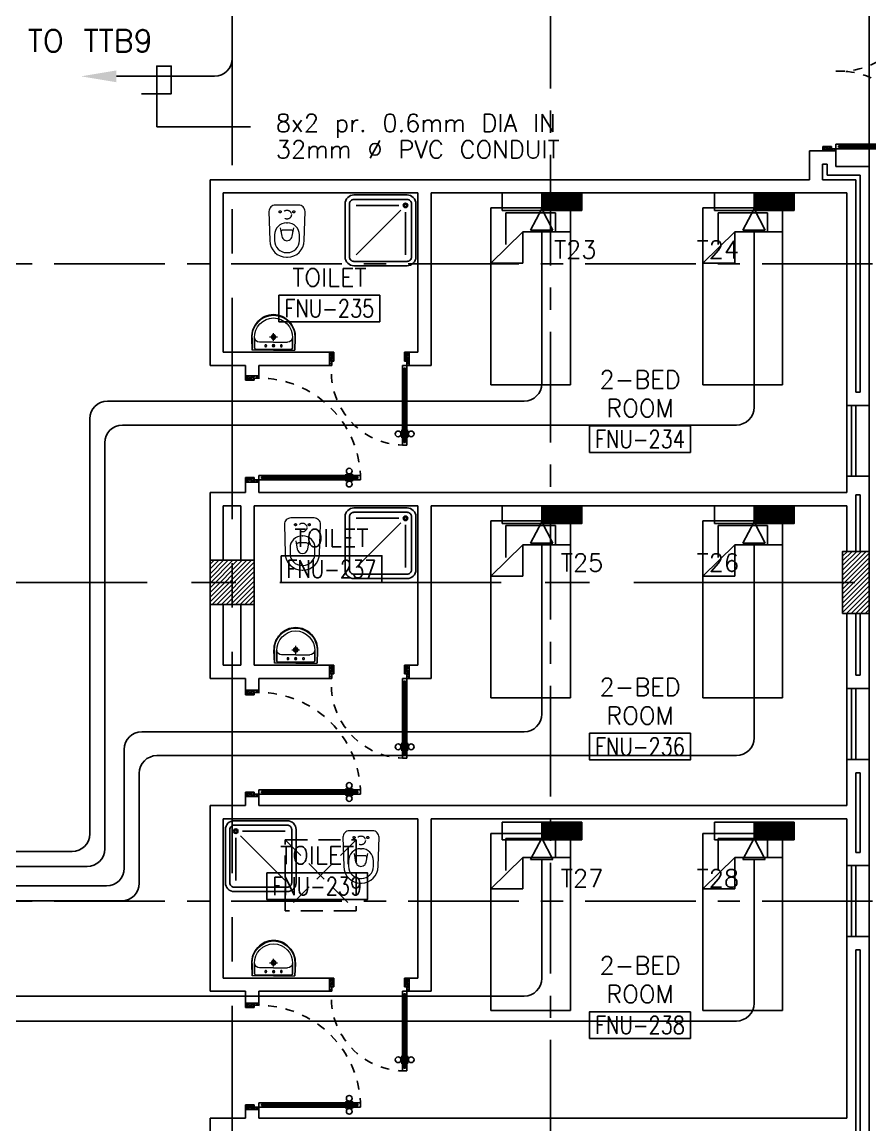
# Model space of a CAD drawing. Extents: x -0.3 to 92.6, y -1.1 to 78.4.
# Drawn here: x 30.51 to 40.09, y 44.04 to 56.5 of the extents above; entities that cross this region are included whole.
import ezdxf
from ezdxf.enums import TextEntityAlignment as Align

# ---------------------------------------------------------------- set-up
doc = ezdxf.new("R2010")
doc.units = 0
doc.header["$MEASUREMENT"] = 0
for name, pattern in [('CENTER', [2, 1.25, -0.25, 0.25, -0.25]), ('CENTERX2', [4, 2.5, -0.5, 0.5, -0.5]), ('DASHED', [0.75, 0.5, -0.25]), ('HIDDEN', [0.375, 0.25, -0.125]), ('HIDDEN2', [0.1875, 0.125, -0.0625])]:
    doc.linetypes.add(name, pattern=pattern)
doc.layers.get('0').update_dxf_attribs({"color": 11, "linetype": 'CONTINUOUS'})
for name, color, linetype in [('AXES', 11, 'CENTERX2'), ('AXES1', 11, 'CENTER'), ('COL', 11, 'CONTINUOUS'), ('DOOR', 11, 'CONTINUOUS'), ('E-TEL', 4, 'CONTINUOUS'), ('E-TEXT', 2, 'CONTINUOUS'), ('E-WIRE', 4, 'CONTINUOUS'), ('EJ', 11, 'CONTINUOUS'), ('FIX', 11, 'CONTINUOUS'), ('FUR', 11, 'CONTINUOUS'), ('HAT', 11, 'CONTINUOUS'), ('INSUL', 11, 'CONTINUOUS'), ('RM-BOX', 11, 'CONTINUOUS'), ('RM-NAME', 11, 'CONTINUOUS'), ('RM-NO', 11, 'CONTINUOUS'), ('SHAFT', 11, 'CONTINUOUS'), ('WALL', 11, 'CONTINUOUS'), ('WIN', 11, 'CONTINUOUS')]:
    doc.layers.add(name, color=color, linetype=linetype)
doc.styles.add('ROMANS', font='ROMANS.shx', dxfattribs={"width": 0.6})
doc.styles.get("Standard").update_dxf_attribs({"font": 'TXT.shx'})

# ---------------------------------------------------------------- blocks, each defined once
blk = doc.blocks.new('A$C272A55A0')
at = {"layer": 'DOOR', "color": 0, "linetype": 'ByBlock'}
for p, q in [((0, 900), (0, 1050)), ((50, 1050), (0, 1050)), ((50, 950), (50, 1050)), ((1750, 950), (1750, 1050)), ((1750, 1050), (1800, 1050)), ((1800, 1050), (1800, 900)), ((0, 900), (25, 900)), ((25, 950), (50, 950)), ((25, 900), (25, 950)), ((75, 900), (25, 900)), ((25, 850), (25, 900)), ((75, 900), (75, 850)), ((1725, 900), (1775, 900)), ((1725, 900), (1725, 850)), ((1775, 950), (1750, 950)), ((1775, 900), (1775, 950)), ((1800, 900), (1775, 900)), ((1775, 850), (1775, 900)), ((42, 850), (25, 850)), ((58, 870), (42, 870)), ((42, 870), (42, 850)), ((58, 850), (58, 870)), ((75, 850), (58, 850)), ((1725, 850), (1742, 850)), ((1742, 870), (1758, 870)), ((1742, 850), (1742, 870)), ((1758, 870), (1758, 850)), ((1758, 850), (1775, 850)), ((1718, 160), (1709, 160)), ((1709, 95), (1709, 160)), ((1725, 173), (1718, 173)), ((1718, 173), (1718, 83)), ((1718, 95), (1718, 160)), ((1775, 173), (1782, 173)), ((1782, 173), (1782, 83)), ((1782, 160), (1791, 160)), ((1782, 95), (1782, 160)), ((1791, 95), (1791, 160)), ((25, 50), (42, 50)), ((25, 50), (25, 0)), ((25, 0), (75, 0)), ((75, 0), (25, 0)), ((42, 50), (42, 30)), ((42, 30), (58, 30)), ((58, 50), (75, 50)), ((58, 50), (58, 30)), ((75, 50), (75, 0)), ((1718, 95), (1709, 95)), ((1725, 83), (1718, 83)), ((1742, 50), (1725, 50)), ((1725, 50), (1725, 0)), ((1775, 0), (1725, 0)), ((1725, 0), (1775, 0)), ((1742, 50), (1742, 30)), ((1758, 30), (1742, 30)), ((1775, 50), (1758, 50)), ((1758, 50), (1758, 30)), ((1775, 83), (1782, 83)), ((1775, 50), (1775, 0)), ((1782, 95), (1791, 95))]:
    blk.add_line(p, q, dxfattribs=at)
at = {"layer": 'DOOR', "color": 9, "linetype": 'ByBlock'}
for p, q in [((50, 1050), (0, 1010)), ((50, 1050), (0, 937)), ((50, 1050), (37, 950)), ((1750, 1050), (1800, 1010)), ((1750, 1050), (1800, 937)), ((1750, 1050), (1763, 950))]:
    blk.add_line(p, q, dxfattribs=at)
at = {"layer": 'DOOR', "linetype": 'ByBlock'}
for p, q in [((25, 850), (25, 50)), ((42, 850), (42, 50)), ((58, 850), (58, 50)), ((75, 50), (75, 850)), ((1725, 50), (1725, 850)), ((1742, 850), (1742, 50)), ((1758, 850), (1758, 50)), ((1775, 850), (1775, 50))]:
    blk.add_line(p, q, dxfattribs=at)
at = {"layer": 'DOOR', "color": 0, "linetype": 'ByBlock'}
for centre in [(1676, 128), (1824, 128)]:
    blk.add_circle(centre, 32.4, dxfattribs=at)
at = {"layer": 'DOOR', "color": 9, "linetype": 'ByBlock'}
for centre, radius, start, end in [((50, 1050), 54.4, 203.2074, 270), ((50, 1050), 34.4, 180, 270), ((50, 1050), 14.4, 180, 270), ((1750, 1050), 14.4, 270, 0), ((1750, 1050), 34.4, 270, 0), ((1750, 1050), 54.4, 270, 336.7926), ((50, 1050), 74.4, 227.7764, 270), ((50, 1050), 94.4, 238.0182, 270), ((50, 1050), 114, 244.0838, 257.3774), ((50, 1050), 134, 248.1598, 259.28), ((50, 1050), 154, 251.1053, 256.2858), ((1750, 1050), 74.4, 270, 312.2236), ((1750, 1050), 94.4, 270, 301.9818), ((1750, 1050), 114, 282.6226, 295.9162), ((1750, 1050), 134, 280.72, 291.8402), ((1750, 1050), 154, 283.7142, 288.8947)]:
    blk.add_arc(centre, radius, start, end, dxfattribs=at)
at = {"layer": 'DOOR', "linetype": 'HIDDEN', "ltscale": 0.5}
for centre, start, end in [((50, 851), 268.3174, 3.2965), ((1750, 851), 176.7035, 271.6826)]:
    blk.add_arc(centre, 851, start, end, dxfattribs=at)
at = {"layer": 'WALL', "linetype": 'ByBlock'}
blk.add_line((1800, 900), (1800, 1050), dxfattribs=at)
blk = doc.blocks.new('C11')
at = {"layer": 'HAT'}
h = blk.add_hatch(dxfattribs=at)
h.set_pattern_fill('ANSI31', color=256, scale=300, style=0)
h.set_pattern_definition([(45, (-248556.182, -75061.005), (-26.5165043, 26.5165043), [])])
h.paths.add_polyline_path([(300, 700), (0, 700), (0, 350), (300, 350)])
h.paths.add_polyline_path([(300, 350), (0, 350), (0, 0), (300, 0)])
at = {"layer": 'COL'}
blk.add_lwpolyline([(300, 700), (300, 0), (0, 0), (0, 700)], close=True, dxfattribs=at)
blk = doc.blocks.new('RM1')
at = {"layer": 'RM-BOX'}
blk.add_lwpolyline([(570, -200), (-570, -200), (-570, -500), (570, -500)], close=True, dxfattribs=at)
at = {"layer": 'RM-NAME', "style": 'ROMANS'}
for tag, p in [('ROOMNAME1', (0, 324)), ('ROOMNAME2', (0, 0))]:
    blk.add_attdef(tag, text='', height=200, dxfattribs=at).set_placement(p, align=Align.MIDDLE)
at = {"layer": 'RM-NO', "style": 'ROMANS', "width": 0.8}
blk.add_attdef('ROOMNO', text='', height=200, dxfattribs=at).set_placement((0, -350), align=Align.MIDDLE)
blk = doc.blocks.new('DOOR90')
at = {"layer": 'DOOR', "linetype": 'ByBlock'}
for p, q in [((0, 0), (-150, 0)), ((-200, -25), (-1000, -25)), ((-200, -42), (-1000, -42)), ((-200, -58), (-1000, -58)), ((-1000, -75), (-200, -75))]:
    blk.add_line(p, q, dxfattribs=at)
at = {"layer": 'DOOR', "color": 0, "linetype": 'ByBlock'}
for p, q in [((-150, 0), (-150, -25)), ((-150, 0), (0, 0)), ((0, -50), (0, 0)), ((-1050, -25), (-1050, -75)), ((-1050, -75), (-1050, -25)), ((-1000, -25), (-1050, -25)), ((-1000, -75), (-1050, -75)), ((-1020, -42), (-1020, -58)), ((-1000, -42), (-1020, -42)), ((-1000, -58), (-1020, -58)), ((-1000, -25), (-1000, -42)), ((-1000, -58), (-1000, -75)), ((-968, -25), (-968, -18)), ((-878, -18), (-968, -18)), ((-968, -75), (-968, -82)), ((-878, -82), (-968, -82)), ((-955, -18), (-955, -9)), ((-955, -9), (-890, -9)), ((-955, -18), (-890, -18)), ((-955, -82), (-955, -91)), ((-955, -82), (-890, -82)), ((-955, -91), (-890, -91)), ((-890, -18), (-890, -9)), ((-890, -82), (-890, -91)), ((-878, -25), (-878, -18)), ((-878, -75), (-878, -82)), ((-200, -42), (-200, -25)), ((-200, -25), (-150, -25)), ((-180, -42), (-200, -42)), ((-200, -75), (-200, -58)), ((-200, -58), (-180, -58)), ((-150, -75), (-200, -75)), ((-180, -58), (-180, -42)), ((-150, -75), (-150, -25)), ((-150, -25), (-100, -25)), ((-100, -25), (-100, -50)), ((-100, -50), (0, -50)), ((-100, -850), (0, -850)), ((-100, -875), (-100, -850)), ((0, -850), (0, -900)), ((-150, -900), (-150, -875)), ((-150, -875), (-100, -875)), ((0, -900), (-150, -900)), ((-150, -900), (0, -900))]:
    blk.add_line(p, q, dxfattribs=at)
at = {"layer": 'DOOR', "color": 9, "linetype": 'ByBlock'}
for p, q in [((0, -50), (-114, 0)), ((0, -50), (-40, 0)), ((0, -50), (-100, -37)), ((0, -850), (-114, -900)), ((0, -850), (-100, -863)), ((0, -850), (-40, -900))]:
    blk.add_line(p, q, dxfattribs=at)
at = {"layer": 'DOOR', "color": 0, "linetype": 'ByBlock'}
for centre in [(-923, 24), (-923, -124)]:
    blk.add_circle(centre, 32.4, dxfattribs=at)
at = {"layer": 'DOOR', "color": 9, "linetype": 'ByBlock'}
for centre, radius, start, end in [((0, -50), 74.4, 137.7764, 180), ((0, -50), 54.4, 113.2074, 180), ((0, -50), 154, 161.1053, 166.2858), ((0, -50), 134, 158.1598, 169.28), ((0, -50), 114, 154.0838, 167.3774), ((0, -50), 94.4, 148.0182, 180), ((0, -50), 34.4, 90, 180), ((0, -50), 14.4, 90, 180), ((0, -850), 94.4, 180, 211.9818), ((0, -850), 74.4, 180, 222.2236), ((0, -850), 54.4, 180, 246.7926), ((0, -850), 34.4, 180, 270), ((0, -850), 14.4, 180, 270), ((0, -850), 154, 193.7142, 198.8947), ((0, -850), 134, 190.72, 201.8402)]:
    blk.add_arc(centre, radius, start, end, dxfattribs=at)
at = {"layer": 'DOOR', "linetype": 'HIDDEN', "ltscale": 0.5}
blk.add_arc((-222, -50), 828, 178.2701, 275.003, dxfattribs=at)
blk = doc.blocks.new('LAV1')
at = {"layer": 'FIX', "linetype": 'ByBlock', "ltscale": 0.3}
for p, q in [((-280, 210), (-275, 50)), ((-245, 210), (-245, 85)), ((245, 210), (245, 85)), ((280, 210), (275, 50)), ((0, 60), (-220, 60)), ((0, 60), (220, 60))]:
    blk.add_line(p, q, dxfattribs=at)
at = {"layer": 'FIX', "linetype": 'Continuous', "lineweight": 20}
for p, q in [((-275, 210), (-275, 50)), ((0, 155), (-181, 155)), ((0, 155), (181, 155)), ((275, 210), (275, 50)), ((0, 50), (-275, 50)), ((0, 50), (-252, 50)), ((0, 50), (275, 50)), ((0, 50), (252, 50))]:
    blk.add_line(p, q, dxfattribs=at)
at = {"layer": 'FIX', "linetype": 'DASHED', "lineweight": 20, "ltscale": 0.05}
for p, q in [((50, 220), (-50, 220)), ((0, 170), (0, 270)), ((0, 170), (0, 270))]:
    blk.add_line(p, q, dxfattribs=at)
at = {"layer": 'FIX', "lineweight": 20}
for p, q in [((16, 107), (-15, 107)), ((0, 92), (0, 123))]:
    blk.add_line(p, q, dxfattribs=at)
for centre, radius in [((0, 220), 29.5), ((0, 220), 22.5), ((0, 107), 15.5)]:
    blk.add_circle(centre, radius, dxfattribs=at)
at = {"layer": 'FIX', "linetype": 'HIDDEN', "lineweight": 20, "ltscale": 0.05}
for centre in [(-100, 107), (100, 107)]:
    blk.add_circle(centre, 12.4, dxfattribs=at)
at = {"layer": 'FIX', "linetype": 'ByBlock', "ltscale": 0.3}
for centre, radius, start, end in [((7, 220), 287, 91.3776, 182.0064), ((-7, 220), 287, 357.9936, 88.6224), ((-220, 85), 24.9, 179.7021, 269.9486), ((220, 85), 24.9, 270.0514, 0.2979)]:
    blk.add_arc(centre, radius, start, end, dxfattribs=at)
at = {"layer": 'FIX', "linetype": 'Continuous', "lineweight": 20}
for centre, radius, start, end in [((8, 217), 283, 91.6988, 181.351), ((8, 212), 253, 91.7328, 180.4884), ((-8, 217), 283, 358.649, 88.3012), ((-8, 212), 253, 359.5116, 88.2672), ((-179, 222), 66.9, 190.2006, 268.0786), ((179, 222), 66.9, 271.9214, 349.7994)]:
    blk.add_arc(centre, radius, start, end, dxfattribs=at)
blk = doc.blocks.new('SHR1')
at = {"layer": 'FIX'}
for p, q in [((-196, 196), (-700, 700)), ((-143, 218), (-143, 700)), ((-218, 143), (-700, 143))]:
    blk.add_line(p, q, dxfattribs=at)
for points in [[(-825, 125), (-825, 725, -0.414214), (-725, 825), (-125, 825, -0.414214), (-25, 725), (-25, 125, -0.414214), (-125, 25), (-725, 25, -0.414214)], [(-775, 125), (-775, 725, -0.414214), (-725, 775), (-125, 775, -0.414214), (-75, 725), (-75, 125, -0.414214), (-125, 75), (-725, 75, -0.414214)]]:
    blk.add_lwpolyline(points, format="xyb", close=True, dxfattribs=at)
for radius in [25, 15]:
    blk.add_circle((-143, 143), radius, dxfattribs=at)
blk = doc.blocks.new('WC1')
at = {"layer": 'FIX', "lineweight": 20}
for p, q in [((-210, 204), (-538, 194)), ((-475, 141), (-538, 141)), ((-137, 0), (-137, 131)), ((-727, 5), (-727, -5)), ((-674, 5), (-674, -5)), ((-534, 24), (-540, 0)), ((-540, 0), (-534, -24)), ((-395, 76), (-490, 60)), ((-339, 5), (-339, -5)), ((-137, -131), (-137, 0)), ((-490, -60), (-395, -76)), ((-538, -141), (-475, -141)), ((-538, -194), (-210, -204)), ((-213, -204), (-210, -204))]:
    blk.add_line(p, q, dxfattribs=at)
at = {"layer": 'FIX', "linetype": 'Continuous', "lineweight": 20}
blk.add_line((-420, -47), (-420, 45), dxfattribs=at)
at = {"layer": 'FIX', "linetype": 'HIDDEN2', "lineweight": 20, "ltscale": 0.3}
blk.add_circle((-245, 0), 49.8, dxfattribs=at)
at = {"layer": 'FIX', "linetype": 'HIDDEN', "lineweight": 20, "ltscale": 0.05}
for centre in [(-213, 78), (-213, -77)]:
    blk.add_circle(centre, 11.6, dxfattribs=at)
at = {"layer": 'FIX', "lineweight": 20}
for centre, radius, start, end in [((-538, 5), 189, 90, 180), ((-538, 5), 136, 90, 180), ((-475, 5), 136, 360, 90), ((-210, 131), 73, 360, 90), ((-473, -7), 68.2, 128.9242, 152.8468), ((-464, -18), 82, 108.496, 128.9242), ((-538, -5), 189, 180, 270), ((-538, -5), 136, 180, 270), ((-473, 7), 68.2, 207.1532, 231.0758), ((-464, 18), 82, 231.0758, 251.504), ((-475, -5), 136, 270, 0), ((-210, -131), 73, 270, 0)]:
    blk.add_arc(centre, radius, start, end, dxfattribs=at)
at = {"layer": 'FIX', "linetype": 'Continuous', "lineweight": 20}
for centre, start, end in [((-443, 46), 357.6662, 91.6121), ((-442, -46), 268.3879, 2.3338)]:
    blk.add_arc(centre, 22.3, start, end, dxfattribs=at)
blk = doc.blocks.new('AH20A')
at = {"layer": 'FUR'}
for p, q in [((0, 0.5), (0, -0.5)), ((1, 0.5), (0, 0.5)), ((0.1358, 0.5), (0.1358, -0.0987)), ((1, -0.5), (1, 0.5)), ((0.1358, 0.3112), (0.0277, 0.3112)), ((0.0277, 0.3112), (0.0277, -0.3087)), ((0.1358, -0.0987), (0.3125, -0.5)), ((0.1358, -0.0987), (0.3125, -0.0987)), ((0.3125, -0.5), (0.3125, -0.0987)), ((0.0277, -0.3087), (0.2076, -0.3087)), ((0, -0.5), (1, -0.5))]:
    blk.add_line(p, q, dxfattribs=at)
blk = doc.blocks.new('DOOR100')
at = {"layer": 'DOOR', "color": 0, "linetype": 'ByBlock'}
for p, q in [((-76, 1251), (-76, 1301)), ((-76, 1301), (-26, 1301)), ((-26, 1301), (-76, 1301)), ((-59, 1251), (-76, 1251)), ((-59, 1251), (-59, 1271)), ((-43, 1271), (-59, 1271)), ((-43, 1251), (-43, 1271)), ((-26, 1251), (-43, 1251)), ((-26, 1251), (-26, 1301)), ((-92, 1206), (-92, 1141)), ((-83, 1206), (-92, 1206)), ((-83, 1141), (-92, 1141)), ((-83, 1129), (-83, 1219)), ((-76, 1219), (-83, 1219)), ((-83, 1206), (-83, 1141)), ((-76, 1129), (-83, 1129)), ((-26, 1219), (-19, 1219)), ((-26, 1129), (-19, 1129)), ((-19, 1129), (-19, 1219)), ((-19, 1206), (-19, 1141)), ((-19, 1206), (-10, 1206)), ((-19, 1141), (-10, 1141)), ((-10, 1206), (-10, 1141)), ((-1201, 0), (-1201, 150)), ((-1201, 150), (-1176, 150)), ((-1201, 150), (-1201, 0)), ((-1176, 150), (-1176, 100)), ((-76, 200), (-59, 200)), ((-76, 150), (-76, 200)), ((-76, 150), (-26, 150)), ((-59, 200), (-59, 180)), ((-59, 180), (-43, 180)), ((-43, 200), (-26, 200)), ((-43, 180), (-43, 200)), ((-26, 200), (-26, 150)), ((-1, 150), (-26, 150)), ((-26, 150), (-26, 100)), ((-1, 150), (-1, 0)), ((-1151, 0), (-1201, 0)), ((-1176, 100), (-1151, 100)), ((-1151, 100), (-1151, 0)), ((-51, 100), (-51, 0)), ((-26, 100), (-51, 100)), ((-51, 0), (-1, 0))]:
    blk.add_line(p, q, dxfattribs=at)
at = {"layer": 'DOOR', "linetype": 'ByBlock'}
for p, q in [((-76, 1251), (-76, 200)), ((-59, 200), (-59, 1251)), ((-43, 200), (-43, 1251)), ((-26, 200), (-26, 1251))]:
    blk.add_line(p, q, dxfattribs=at)
at = {"layer": 'DOOR', "color": 9, "linetype": 'ByBlock'}
for p, q in [((-1151, 0), (-1201, 114)), ((-1151, 0), (-1201, 40)), ((-1151, 0), (-1164, 100)), ((-51, 0), (-1, 114)), ((-51, 0), (-38, 100)), ((-51, 0), (-1, 40))]:
    blk.add_line(p, q, dxfattribs=at)
at = {"layer": 'DOOR', "color": 0, "linetype": 'ByBlock'}
for centre in [(-125, 1174), (22, 1174)]:
    blk.add_circle(centre, 32.4, dxfattribs=at)
at = {"layer": 'DOOR', "linetype": 'HIDDEN', "ltscale": 0.5}
blk.add_arc((-27, 152), 1149, 89.961, 180.0931, dxfattribs=at)
at = {"layer": 'DOOR', "color": 9, "linetype": 'ByBlock'}
for centre, radius, start, end in [((-1151, 0), 154, 103.7142, 108.8947), ((-1151, 0), 134, 100.72, 111.8402), ((-51, 0), 134, 68.1598, 79.28), ((-51, 0), 154, 71.1053, 76.2858), ((-1151, 0), 94.4, 90, 121.9818), ((-1151, 0), 74.4, 90, 132.2236), ((-1151, 0), 54.4, 90, 156.7926), ((-1151, 0), 34.4, 90, 180), ((-1151, 0), 14.4, 90, 180), ((-51, 0), 94.4, 58.0182, 90), ((-51, 0), 74.4, 47.7764, 90), ((-51, 0), 54.4, 23.2074, 90), ((-51, 0), 34.4, 0, 90), ((-51, 0), 14.4, 0, 90), ((-51, 0), 114, 64.0838, 77.3774)]:
    blk.add_arc(centre, radius, start, end, dxfattribs=at)
blk = doc.blocks.new('COL50')
at = {"layer": 'COL'}
blk.add_lwpolyline([(-250, 250), (-250, -250), (250, -250), (250, 250)], close=True, dxfattribs=at)
blk = doc.blocks.new('*X42')
at = {"color": 0}
for p, q in [((245929, 162720), (246399, 163190)), ((245929, 162773), (246345, 163190)), ((245929, 162826), (246292, 163190)), ((245929, 162879), (246239, 163190)), ((245929, 162932), (246186, 163190)), ((245929, 162985), (246133, 163190)), ((245929, 163038), (246080, 163190)), ((245929, 163091), (246027, 163190)), ((245929, 163144), (245974, 163190)), ((245952, 162690), (246429, 163167)), ((246005, 162690), (246429, 163114)), ((246058, 162690), (246429, 163061)), ((246111, 162690), (246429, 163008)), ((246164, 162690), (246429, 162955)), ((246217, 162690), (246429, 162902)), ((246270, 162690), (246429, 162849)), ((246323, 162690), (246429, 162796)), ((246376, 162690), (246429, 162742))]:
    blk.add_line(p, q, dxfattribs=at)

msp = doc.modelspace()

# ---------------------------------------------------------------- linework, layer by layer
at = {"layer": 'AXES'}
for p, q in [((32.8817, -1.1143), (32.8817, 77.6984)), ((40.0817, -1.1143), (40.0817, 77.3484)), ((91.9217, 50.17), (23.8817, 50.17))]:
    msp.add_line(p, q, dxfattribs=at)
at = {"layer": 'AXES1'}
for p, q in [((36.4817, 5.75), (36.4817, 64.57)), ((82.1217, 53.77), (23.8817, 53.77)), ((82.1217, 46.57), (23.8817, 46.57))]:
    msp.add_line(p, q, dxfattribs=at)
at = {"layer": 'E-TEL', "color": 4}
for p, q in [((36.833, 54.57), (35.933, 54.57)), ((35.933, 54.57), (35.933, 54.3706)), ((36.5162, 54.57), (36.3819, 54.5074)), ((36.5458, 54.57), (36.3819, 54.4936)), ((36.5753, 54.57), (36.3819, 54.4798)), ((36.6049, 54.57), (36.3819, 54.466)), ((36.6936, 54.57), (36.3819, 54.4246)), ((36.7232, 54.57), (36.3819, 54.4108)), ((36.7528, 54.57), (36.3819, 54.397)), ((36.7824, 54.57), (36.3819, 54.3832)), ((36.6641, 54.57), (36.3819, 54.4384)), ((36.6345, 54.57), (36.3819, 54.4522)), ((36.3819, 54.57), (36.3819, 54.3706)), ((36.3979, 54.57), (36.3819, 54.5625)), ((36.4274, 54.57), (36.3819, 54.5487)), ((36.457, 54.57), (36.3819, 54.5349)), ((36.4866, 54.57), (36.3819, 54.5212)), ((36.812, 54.57), (36.3844, 54.3706)), ((36.833, 54.566), (36.414, 54.3706)), ((36.833, 54.5522), (36.4436, 54.3706)), ((36.833, 54.5384), (36.4732, 54.3706)), ((36.833, 54.5246), (36.5027, 54.3706)), ((36.833, 54.5108), (36.5323, 54.3706)), ((36.833, 54.4971), (36.5619, 54.3706)), ((36.833, 54.4833), (36.5915, 54.3706)), ((36.833, 54.4695), (36.6211, 54.3706)), ((36.833, 54.4557), (36.6506, 54.3706)), ((36.833, 54.57), (36.833, 54.3706)), ((39.233, 54.57), (38.333, 54.57)), ((38.333, 54.57), (38.333, 54.3706)), ((39.0936, 54.57), (38.7819, 54.4246)), ((39.0641, 54.57), (38.7819, 54.4384)), ((39.0345, 54.57), (38.7819, 54.4522)), ((38.9162, 54.57), (38.7819, 54.5074)), ((38.9458, 54.57), (38.7819, 54.4936)), ((38.9753, 54.57), (38.7819, 54.4798)), ((39.0049, 54.57), (38.7819, 54.466)), ((39.1232, 54.57), (38.7819, 54.4108)), ((39.1528, 54.57), (38.7819, 54.397)), ((39.1824, 54.57), (38.7819, 54.3832)), ((38.7819, 54.57), (38.7819, 54.3706)), ((38.7979, 54.57), (38.7819, 54.5625)), ((38.8274, 54.57), (38.7819, 54.5487)), ((38.857, 54.57), (38.7819, 54.5349)), ((38.8866, 54.57), (38.7819, 54.5212)), ((39.212, 54.57), (38.7844, 54.3706)), ((39.233, 54.566), (38.814, 54.3706)), ((39.233, 54.5522), (38.8436, 54.3706)), ((39.233, 54.5384), (38.8732, 54.3706)), ((39.233, 54.5246), (38.9027, 54.3706)), ((39.233, 54.5108), (38.9323, 54.3706)), ((39.233, 54.4971), (38.9619, 54.3706)), ((39.233, 54.4833), (38.9915, 54.3706)), ((39.233, 54.4695), (39.0211, 54.3706)), ((39.233, 54.4557), (39.0506, 54.3706)), ((39.233, 54.57), (39.233, 54.3706)), ((35.933, 54.3706), (36.833, 54.3706)), ((36.2556, 54.1485), (36.3819, 54.3906)), ((36.3819, 54.3906), (36.5081, 54.1485)), ((36.833, 54.4419), (36.6802, 54.3706)), ((36.833, 54.4281), (36.7098, 54.3706)), ((36.833, 54.4143), (36.7394, 54.3706)), ((36.833, 54.4005), (36.7689, 54.3706)), ((36.833, 54.3867), (36.7985, 54.3706)), ((36.833, 54.3729), (36.8281, 54.3706)), ((38.333, 54.3706), (39.233, 54.3706)), ((38.6556, 54.1485), (38.7819, 54.3906)), ((38.7819, 54.3906), (38.9081, 54.1485)), ((39.233, 54.4419), (39.0802, 54.3706)), ((39.233, 54.4281), (39.1098, 54.3706)), ((39.233, 54.4143), (39.1394, 54.3706)), ((39.233, 54.4005), (39.1689, 54.3706)), ((39.233, 54.3867), (39.1985, 54.3706)), ((39.233, 54.3729), (39.2281, 54.3706)), ((36.5081, 54.1485), (36.2556, 54.1485)), ((38.9081, 54.1485), (38.6556, 54.1485)), ((36.833, 51.035), (35.933, 51.035)), ((35.933, 51.035), (35.933, 50.8356)), ((36.6345, 51.035), (36.3819, 50.9172)), ((36.6641, 51.035), (36.3819, 50.9034)), ((36.7824, 51.035), (36.3819, 50.8482)), ((36.7528, 51.035), (36.3819, 50.862)), ((36.7232, 51.035), (36.3819, 50.8758)), ((36.6936, 51.035), (36.3819, 50.8896)), ((36.6049, 51.035), (36.3819, 50.931)), ((36.5753, 51.035), (36.3819, 50.9448)), ((36.5458, 51.035), (36.3819, 50.9586)), ((36.5162, 51.035), (36.3819, 50.9724)), ((36.4866, 51.035), (36.3819, 50.9862)), ((36.457, 51.035), (36.3819, 50.9999)), ((36.4274, 51.035), (36.3819, 51.0137)), ((36.3979, 51.035), (36.3819, 51.0275)), ((36.3819, 51.035), (36.3819, 50.8356)), ((36.812, 51.035), (36.3844, 50.8356)), ((36.833, 51.031), (36.414, 50.8356)), ((36.833, 51.0172), (36.4436, 50.8356)), ((36.833, 51.0034), (36.4732, 50.8356)), ((36.833, 50.9896), (36.5027, 50.8356)), ((36.833, 50.9758), (36.5323, 50.8356)), ((36.833, 51.035), (36.833, 50.8356)), ((39.233, 51.035), (38.333, 51.035)), ((38.333, 51.035), (38.333, 50.8356)), ((39.0049, 51.035), (38.7819, 50.931)), ((38.9753, 51.035), (38.7819, 50.9448)), ((38.9458, 51.035), (38.7819, 50.9586)), ((38.9162, 51.035), (38.7819, 50.9724)), ((39.0345, 51.035), (38.7819, 50.9172)), ((39.0641, 51.035), (38.7819, 50.9034)), ((39.1824, 51.035), (38.7819, 50.8482)), ((39.1528, 51.035), (38.7819, 50.862)), ((39.1232, 51.035), (38.7819, 50.8758)), ((39.0936, 51.035), (38.7819, 50.8896)), ((38.8866, 51.035), (38.7819, 50.9862)), ((38.857, 51.035), (38.7819, 50.9999)), ((38.8274, 51.035), (38.7819, 51.0137)), ((38.7979, 51.035), (38.7819, 51.0275)), ((38.7819, 51.035), (38.7819, 50.8356)), ((39.212, 51.035), (38.7844, 50.8356)), ((39.233, 51.031), (38.814, 50.8356)), ((39.233, 51.0172), (38.8436, 50.8356)), ((39.233, 51.0034), (38.8732, 50.8356)), ((39.233, 50.9896), (38.9027, 50.8356)), ((39.233, 50.9758), (38.9323, 50.8356)), ((39.233, 51.035), (39.233, 50.8356)), ((36.2556, 50.6135), (36.3819, 50.8556)), ((36.3819, 50.8556), (36.5081, 50.6135)), ((36.833, 50.9621), (36.5619, 50.8356)), ((36.833, 50.9483), (36.5915, 50.8356)), ((36.833, 50.9345), (36.6211, 50.8356)), ((36.833, 50.9207), (36.6506, 50.8356)), ((36.833, 50.9069), (36.6802, 50.8356)), ((36.833, 50.8931), (36.7098, 50.8356)), ((36.833, 50.8793), (36.7394, 50.8356)), ((36.833, 50.8655), (36.7689, 50.8356)), ((36.833, 50.8517), (36.7985, 50.8356)), ((38.6556, 50.6135), (38.7819, 50.8556)), ((38.7819, 50.8556), (38.9081, 50.6135)), ((39.233, 50.9621), (38.9619, 50.8356)), ((39.233, 50.9483), (38.9915, 50.8356)), ((39.233, 50.9345), (39.0211, 50.8356)), ((39.233, 50.9207), (39.0506, 50.8356)), ((39.233, 50.9069), (39.0802, 50.8356)), ((39.233, 50.8931), (39.1098, 50.8356)), ((39.233, 50.8793), (39.1394, 50.8356)), ((39.233, 50.8655), (39.1689, 50.8356)), ((39.233, 50.8517), (39.1985, 50.8356)), ((35.933, 50.8356), (36.833, 50.8356)), ((36.833, 50.8379), (36.8281, 50.8356)), ((38.333, 50.8356), (39.233, 50.8356)), ((39.233, 50.8379), (39.2281, 50.8356)), ((36.5081, 50.6135), (36.2556, 50.6135)), ((38.9081, 50.6135), (38.6556, 50.6135)), ((36.833, 47.46), (35.933, 47.46)), ((35.933, 47.46), (35.933, 47.2606)), ((36.7824, 47.46), (36.3819, 47.2732)), ((36.7528, 47.46), (36.3819, 47.287)), ((36.7232, 47.46), (36.3819, 47.3008)), ((36.6345, 47.46), (36.3819, 47.3422)), ((36.6641, 47.46), (36.3819, 47.3284)), ((36.6936, 47.46), (36.3819, 47.3146)), ((36.6049, 47.46), (36.3819, 47.356)), ((36.5753, 47.46), (36.3819, 47.3698)), ((36.5458, 47.46), (36.3819, 47.3836)), ((36.5162, 47.46), (36.3819, 47.3974)), ((36.3819, 47.46), (36.3819, 47.2606)), ((36.4866, 47.46), (36.3819, 47.4112)), ((36.457, 47.46), (36.3819, 47.4249)), ((36.4274, 47.46), (36.3819, 47.4387)), ((36.3979, 47.46), (36.3819, 47.4525)), ((36.812, 47.46), (36.3844, 47.2606)), ((36.833, 47.456), (36.414, 47.2606)), ((36.833, 47.4422), (36.4436, 47.2606)), ((36.833, 47.4284), (36.4732, 47.2606)), ((36.833, 47.4146), (36.5027, 47.2606)), ((36.833, 47.4008), (36.5323, 47.2606)), ((36.833, 47.3871), (36.5619, 47.2606)), ((36.833, 47.3733), (36.5915, 47.2606)), ((36.833, 47.3595), (36.6211, 47.2606)), ((36.833, 47.46), (36.833, 47.2606)), ((39.233, 47.46), (38.333, 47.46)), ((38.333, 47.46), (38.333, 47.2606)), ((39.1824, 47.46), (38.7819, 47.2732)), ((39.1528, 47.46), (38.7819, 47.287)), ((39.1232, 47.46), (38.7819, 47.3008)), ((39.0049, 47.46), (38.7819, 47.356)), ((38.9753, 47.46), (38.7819, 47.3698)), ((38.9458, 47.46), (38.7819, 47.3836)), ((38.9162, 47.46), (38.7819, 47.3974)), ((39.0345, 47.46), (38.7819, 47.3422)), ((39.0641, 47.46), (38.7819, 47.3284)), ((39.0936, 47.46), (38.7819, 47.3146)), ((38.7819, 47.46), (38.7819, 47.2606)), ((38.8866, 47.46), (38.7819, 47.4112)), ((38.857, 47.46), (38.7819, 47.4249)), ((38.8274, 47.46), (38.7819, 47.4387)), ((38.7979, 47.46), (38.7819, 47.4525)), ((39.212, 47.46), (38.7844, 47.2606)), ((39.233, 47.456), (38.814, 47.2606)), ((39.233, 47.4422), (38.8436, 47.2606)), ((39.233, 47.4284), (38.8732, 47.2606)), ((39.233, 47.4146), (38.9027, 47.2606)), ((39.233, 47.4008), (38.9323, 47.2606)), ((39.233, 47.3871), (38.9619, 47.2606)), ((39.233, 47.3733), (38.9915, 47.2606)), ((39.233, 47.3595), (39.0211, 47.2606)), ((39.233, 47.46), (39.233, 47.2606)), ((35.933, 47.2606), (36.833, 47.2606)), ((36.2556, 47.0385), (36.3819, 47.2806)), ((36.3819, 47.2806), (36.5081, 47.0385)), ((36.833, 47.3457), (36.6506, 47.2606)), ((36.833, 47.3319), (36.6802, 47.2606)), ((36.833, 47.3181), (36.7098, 47.2606)), ((36.833, 47.3043), (36.7394, 47.2606)), ((36.833, 47.2905), (36.7689, 47.2606)), ((36.833, 47.2767), (36.7985, 47.2606)), ((36.833, 47.2629), (36.8281, 47.2606)), ((38.333, 47.2606), (39.233, 47.2606)), ((38.6556, 47.0385), (38.7819, 47.2806)), ((38.7819, 47.2806), (38.9081, 47.0385)), ((39.233, 47.3457), (39.0506, 47.2606)), ((39.233, 47.3319), (39.0802, 47.2606)), ((39.233, 47.3181), (39.1098, 47.2606)), ((39.233, 47.3043), (39.1394, 47.2606)), ((39.233, 47.2905), (39.1689, 47.2606)), ((39.233, 47.2767), (39.1985, 47.2606)), ((39.233, 47.2629), (39.2281, 47.2606)), ((36.5081, 47.0385), (36.2556, 47.0385)), ((38.9081, 47.0385), (38.6556, 47.0385))]:
    msp.add_line(p, q, dxfattribs=at)
at = {"layer": 'E-TEXT', "color": 11}
msp.add_line((32.0297, 55.3184), (33.0878, 55.3184), dxfattribs=at)
msp.add_lwpolyline([(32.0297, 55.3184), (32.0297, 56.0032), (32.1938, 56.0032), (32.1938, 55.6902), (31.8583, 55.6902)], dxfattribs=at)
at = {"layer": 'E-WIRE', "color": 4, "linetype": 'ByBlock'}
for p, q in [((32.8817, 56.6021), (32.8817, 56.0876)), ((36.3819, 54.1485), (36.3819, 52.4174)), ((38.7819, 54.1485), (38.7819, 52.1478)), ((31.4722, 52.2174), (36.1819, 52.2174)), ((31.2722, 52.0174), (31.2722, 47.3291)), ((31.6419, 51.9478), (38.5819, 51.9478)), ((31.4419, 47.1594), (31.4419, 51.7478)), ((36.3819, 50.6135), (36.3819, 48.6824)), ((38.7819, 50.6135), (38.7819, 48.4128)), ((31.8613, 48.4824), (36.1819, 48.4824)), ((31.6613, 46.94), (31.6613, 48.2824)), ((32.031, 48.2128), (38.5819, 48.2128)), ((31.831, 48.0128), (31.831, 46.7703)), ((31.0722, 47.1291), (29.1536, 47.1291)), ((36.3819, 47.0385), (36.3819, 45.696)), ((38.7819, 47.0385), (38.7819, 45.4138)), ((29.3233, 46.9594), (31.2419, 46.9594)), ((29.5427, 46.74), (31.4613, 46.74)), ((31.631, 46.5703), (29.7124, 46.5703))]:
    msp.add_line(p, q, dxfattribs=at)
at = {"layer": 'E-WIRE', "color": 4}
for p, q in [((31.5741, 55.8876), (32.6817, 55.8876)), ((29.616, 45.496), (36.1819, 45.496)), ((29.616, 45.2138), (38.5819, 45.2138))]:
    msp.add_line(p, q, dxfattribs=at)
for centre in [(32.6817, 56.0876), (36.1819, 45.696), (38.5819, 45.4138)]:
    msp.add_arc(centre, 0.2, 270, 0, dxfattribs=at)
at = {"layer": 'E-WIRE', "color": 4, "linetype": 'ByBlock'}
for centre, start, end in [((36.1819, 52.4174), 270, 0), ((31.4722, 52.0174), 90, 180), ((38.5819, 52.1478), 270, 0), ((31.6419, 51.7478), 90, 180), ((36.1819, 48.6824), 270, 0), ((31.8613, 48.2824), 90, 180), ((38.5819, 48.4128), 270, 0), ((32.031, 48.0128), 90, 180), ((31.0722, 47.3291), 270, 0), ((31.2419, 47.1594), 270, 0), ((31.4613, 46.94), 270, 0), ((31.631, 46.7703), 270, 0)]:
    msp.add_arc(centre, 0.2, start, end, dxfattribs=at)
at = {"layer": 'E-WIRE', "color": 4}
msp.add_solid([(31.5741, 55.821), (31.5741, 55.9543), (31.1741, 55.8876)], dxfattribs=at)
at = {"layer": 'EJ'}
msp.add_line((40.0817, 54.87), (40.0817, 57.02), dxfattribs=at)
at = {"layer": 'INSUL'}
for p, q in [((39.5567, 54.895), (39.5567, 54.72)), ((39.6067, 54.895), (39.5567, 54.895)), ((39.6067, 54.895), (39.6067, 54.77)), ((39.5567, 54.72), (39.9317, 54.72)), ((39.6067, 54.77), (39.9817, 54.77)), ((39.9317, 52.32), (39.9317, 54.72)), ((39.9817, 52.32), (39.9817, 54.77)), ((39.9817, 52.32), (39.9317, 52.32)), ((39.9817, 51.1575), (39.9317, 51.1575)), ((39.9317, 50.52), (39.9317, 51.1575)), ((39.9817, 50.52), (39.9817, 51.1575)), ((39.9317, 49.82), (39.9317, 49.12)), ((39.9817, 49.82), (39.9817, 49.12)), ((39.9817, 49.12), (39.9317, 49.12)), ((39.9817, 48.02), (39.9317, 48.02)), ((39.9317, 48.02), (39.9317, 47.12)), ((39.9817, 48.02), (39.9817, 47.12)), ((39.9817, 47.12), (39.9317, 47.12)), ((39.9817, 46.02), (39.9317, 46.02)), ((39.9317, 43.32), (39.9317, 46.02)), ((39.9817, 43.32), (39.9817, 46.02))]:
    msp.add_line(p, q, dxfattribs=at)
at = {"layer": 'SHAFT', "color": 97, "linetype": 'HIDDEN'}
for p, q in [((34.2817, 47.26), (33.4817, 46.46)), ((33.4817, 47.26), (34.2817, 46.46))]:
    msp.add_line(p, q, dxfattribs=at)
msp.add_lwpolyline([(33.4817, 47.26), (34.2817, 47.26), (34.2817, 46.46), (33.4817, 46.46)], close=True, dxfattribs=at)
at = {"layer": 'WALL'}
for p, q in [((39.7067, 55.045), (39.4067, 55.045)), ((39.4067, 55.045), (39.4067, 54.72)), ((39.7067, 55.045), (39.7067, 54.87)), ((39.7067, 54.87), (40.0817, 54.87)), ((40.0817, 52.17), (40.0817, 54.87)), ((32.6317, 54.72), (32.6317, 53.5309)), ((39.4067, 54.72), (32.6317, 54.72)), ((34.9817, 54.57), (32.7817, 54.57)), ((39.8317, 54.57), (35.1317, 54.57)), ((39.8317, 52.17), (39.8317, 54.57)), ((33.9817, 52.77), (32.7817, 52.77)), ((34.9817, 52.77), (34.8817, 52.77)), ((33.0317, 52.62), (32.6317, 52.62)), ((33.9817, 52.62), (33.1817, 52.62)), ((35.1317, 52.62), (34.8817, 52.62)), ((40.0817, 52.17), (39.8317, 52.17)), ((39.8317, 51.185), (39.8317, 51.37)), ((40.0817, 51.37), (39.8317, 51.37)), ((40.0817, 50.52), (40.0817, 51.37)), ((33.0317, 51.185), (32.6317, 51.185)), ((39.8317, 51.185), (33.1817, 51.185)), ((32.9817, 51.035), (32.7817, 51.035)), ((34.9817, 51.035), (33.1317, 51.035)), ((39.8317, 51.035), (35.1317, 51.035)), ((39.8317, 50.52), (39.8317, 51.035)), ((39.8317, 49.82), (39.8317, 48.97)), ((40.0817, 49.82), (40.0817, 48.97)), ((32.9817, 49.235), (32.7817, 49.235)), ((33.9817, 49.235), (33.1317, 49.235)), ((34.9817, 49.235), (34.8817, 49.235)), ((33.0317, 49.085), (32.6317, 49.085)), ((33.9817, 49.085), (33.1817, 49.085)), ((35.1317, 49.085), (34.8817, 49.085)), ((40.0817, 48.97), (39.8317, 48.97)), ((39.8317, 48.17), (39.8317, 47.65)), ((40.0817, 48.17), (39.8317, 48.17)), ((40.0817, 48.17), (40.0817, 46.97)), ((33.0317, 47.65), (32.6317, 47.65)), ((39.8317, 47.65), (33.1817, 47.65)), ((34.9817, 47.5), (32.7817, 47.5)), ((39.8317, 47.5), (35.1317, 47.5)), ((39.8317, 47.5), (39.8317, 46.97)), ((40.0817, 46.97), (39.8317, 46.97)), ((39.8317, 44.115), (39.8317, 46.17)), ((40.0817, 46.17), (39.8317, 46.17)), ((40.0817, 43.32), (40.0817, 46.17)), ((33.9817, 45.7), (32.7817, 45.7)), ((34.9817, 45.7), (34.8817, 45.7)), ((33.0317, 45.55), (32.6317, 45.55)), ((33.9817, 45.55), (33.1817, 45.55)), ((35.1317, 45.55), (34.8817, 45.55)), ((33.0317, 44.115), (32.6317, 44.115)), ((39.8317, 44.115), (33.1817, 44.115))]:
    msp.add_line(p, q, dxfattribs=at)
at = {"layer": 'WALL', "linetype": 'ByBlock'}
for p, q in [((32.6317, 54.72), (32.6317, 52.62)), ((32.7817, 54.57), (32.7817, 52.77)), ((34.9817, 54.57), (34.9817, 52.77)), ((35.1317, 54.57), (35.1317, 52.62)), ((33.9817, 52.77), (33.9817, 52.62)), ((34.8817, 52.77), (34.8817, 52.62)), ((33.0317, 52.62), (33.0317, 52.485)), ((33.0317, 52.62), (33.0317, 52.5025)), ((33.1817, 52.62), (33.1817, 52.485)), ((33.1817, 52.62), (33.1817, 52.5025)), ((33.0317, 52.5025), (33.1817, 52.5025)), ((33.0317, 51.3025), (33.1817, 51.3025)), ((33.0317, 51.3025), (33.0317, 51.185)), ((33.1817, 51.3025), (33.1817, 51.185)), ((32.6317, 51.185), (32.6317, 49.085)), ((32.7817, 51.035), (32.7817, 50.4182)), ((32.9817, 51.035), (32.9817, 50.42)), ((33.1317, 51.035), (33.1317, 50.42)), ((34.9817, 51.035), (34.9817, 49.235)), ((35.1317, 51.035), (35.1317, 49.085)), ((32.7817, 49.92), (32.7817, 49.235)), ((32.9817, 49.92), (32.9817, 49.235)), ((33.1317, 49.92), (33.1317, 49.235)), ((33.9817, 49.235), (33.9817, 49.085)), ((34.8817, 49.235), (34.8817, 49.085)), ((33.0317, 49.085), (33.0317, 48.95)), ((33.1817, 49.085), (33.1817, 48.95)), ((33.0317, 48.95), (33.1817, 48.95)), ((33.0317, 47.75), (33.1817, 47.75)), ((33.0317, 47.75), (33.0317, 47.65)), ((33.1817, 47.75), (33.1817, 47.65)), ((32.6317, 47.65), (32.6317, 45.55)), ((32.7817, 47.5), (32.7817, 45.7)), ((34.9817, 47.5), (34.9817, 45.7)), ((35.1317, 47.5), (35.1317, 45.55)), ((33.9817, 45.7), (33.9817, 45.55)), ((34.8817, 45.7), (34.8817, 45.55)), ((33.0317, 45.55), (33.0317, 45.4155)), ((33.1817, 45.55), (33.1817, 45.4155)), ((33.0317, 45.4155), (33.1817, 45.4155)), ((32.6317, 44.115), (32.6317, 43.22)), ((33.0317, 44.2155), (33.1817, 44.2155)), ((33.0317, 44.2155), (33.0317, 44.115)), ((33.1817, 44.2155), (33.1817, 44.115))]:
    msp.add_line(p, q, dxfattribs=at)
at = {"layer": 'WIN'}
for p, q in [((39.8317, 52.17), (39.8317, 51.37)), ((39.8817, 52.17), (39.8817, 51.37)), ((39.9317, 52.17), (39.9317, 51.37)), ((40.0817, 52.17), (40.0817, 51.37)), ((39.8317, 48.97), (39.8317, 48.17)), ((39.8817, 48.97), (39.8817, 48.17)), ((39.9317, 48.97), (39.9317, 48.17)), ((40.0817, 48.97), (40.0817, 48.17)), ((39.8317, 46.97), (39.8317, 46.17)), ((39.8817, 46.97), (39.8817, 46.17)), ((39.9317, 46.97), (39.9317, 46.17)), ((40.0817, 46.97), (40.0817, 46.17))]:
    msp.add_line(p, q, dxfattribs=at)

# ---------------------------------------------------------------- block references
at = {"layer": 'COL', "yscale": 0.001, "zscale": 0.001}
for name, p, xscale in [('C11', (39.7817, 49.82), 0.001), ('COL50', (32.8817, 50.17), -0.001), ('COL50', (32.8817, 50.17), 0.001)]:
    msp.add_blockref(name, p, dxfattribs=dict(at, xscale=xscale))
at = {"layer": 'DOOR', "color": 0, "linetype": 'ByBlock', "yscale": 0.001, "zscale": 0.001}
for name, p, xscale, rotation in [('A$C272A55A0', (40.607, 55.045), 0.001, 90), ('DOOR90', (34.8817, 52.77), -0.001, 270), ('DOOR100', (33.0317, 51.3025), 0.001, 270), ('DOOR90', (34.8817, 49.235), -0.001, 270), ('DOOR100', (33.0317, 47.75), 0.001, 270), ('DOOR90', (34.8817, 45.7), -0.001, 270), ('DOOR100', (33.0317, 44.2155), 0.001, 270)]:
    msp.add_blockref(name, p, dxfattribs=dict(at, xscale=xscale, rotation=rotation))
at = {"layer": 'FIX'}
for name, p, xscale, yscale, zscale, rotation in [('WC1', (33.5017, 54.57), 0.0009999999999999998, 0.0009999999999999998, 0.001, 89.99999999999999), ('AH20A', (36.2548, 54.4018), 2, 0.8999999999999998, 2, 270), ('AH20A', (38.6536, 54.4018), 2, 0.8999999999999998, 2, 270), ('WC1', (33.6767, 51.035), 0.0009999999999999998, 0.0009999999999999998, 0.001, 89.99999999999999), ('AH20A', (36.2548, 50.8668), 2, 0.8999999999999998, 2, 270), ('AH20A', (38.6536, 50.8668), 2, 0.8999999999999998, 2, 270), ('WC1', (34.3377, 47.5), 0.0009999999999999998, 0.0009999999999999998, 0.001, 89.99999999999999), ('AH20A', (36.2548, 47.3318), 2, 0.8999999999999998, 2, 270), ('AH20A', (38.6536, 47.3318), 2, 0.8999999999999998, 2, 270)]:
    msp.add_blockref(name, p, dxfattribs=dict(at, xscale=xscale, yscale=yscale, zscale=zscale, rotation=rotation))
at = {"layer": 'FIX', "xscale": -0.0008800000000000001, "yscale": 0.0008800000000000001, "zscale": 0.0008800000000000001}
for p in [(33.3492, 52.749), (33.6007, 49.214), (33.3497, 45.679)]:
    msp.add_blockref('LAV1', p, dxfattribs=at)
at = {"layer": 'HAT', "xscale": 0.001, "yscale": 0.001, "zscale": 0.001}
msp.add_blockref('*X42', (-213.2969, -112.7697), dxfattribs=at)
at = {"layer": 'RM-NO'}
ref = msp.add_blockref('RM1', (33.981, 53.6148), dxfattribs=dict(at, xscale=-0.001, yscale=0.001, zscale=0.001))
ref.add_attrib('ROOMNO', 'FNU-235', dxfattribs={"height": 0.2, "style": 'ROMANS', "width": 0.8}).set_placement((33.981, 53.2648), align=Align.MIDDLE)
ref.add_attrib('ROOMNAME2', 'TOILET', dxfattribs={"layer": 'RM-NAME', "height": 0.2, "style": 'ROMANS'}).set_placement((33.981, 53.6148), align=Align.MIDDLE)
at = {"layer": 'RM-NO', "xscale": 0.001, "yscale": 0.001, "zscale": 0.001}
for p, values in [((37.4924, 52.1383), {'ROOMNO': 'FNU-234', 'ROOMNAME2': 'ROOM', 'ROOMNAME1': '2-BED'}), ((37.4924, 48.6649), {'ROOMNO': 'FNU-236', 'ROOMNAME2': 'ROOM', 'ROOMNAME1': '2-BED'}), ((37.4924, 45.518), {'ROOMNO': 'FNU-238', 'ROOMNAME2': 'ROOM', 'ROOMNAME1': '2-BED'})]:
    msp.add_blockref('RM1', p, dxfattribs=at).add_auto_attribs(values)
at = {"layer": 'RM-NO'}
ref = msp.add_blockref('RM1', (34.0041, 50.67), dxfattribs=dict(at, xscale=-0.001, yscale=0.001, zscale=0.001))
ref.add_attrib('ROOMNO', 'FNU-237', dxfattribs={"height": 0.2, "style": 'ROMANS', "width": 0.8}).set_placement((34.0041, 50.32), align=Align.MIDDLE)
ref.add_attrib('ROOMNAME2', 'TOILET', dxfattribs={"layer": 'RM-NAME', "height": 0.2, "style": 'ROMANS'}).set_placement((34.0041, 50.67), align=Align.MIDDLE)
ref = msp.add_blockref('RM1', (33.8432, 47.0878), dxfattribs=dict(at, xscale=-0.001, yscale=0.001, zscale=0.001))
ref.add_attrib('ROOMNO', 'FNU-239', dxfattribs={"height": 0.2, "style": 'ROMANS', "width": 0.8}).set_placement((33.8432, 46.7378), align=Align.MIDDLE)
ref.add_attrib('ROOMNAME2', 'TOILET', dxfattribs={"layer": 'RM-NAME', "height": 0.2, "style": 'ROMANS'}).set_placement((33.8432, 47.0878), align=Align.MIDDLE)
at = {"layer": 'WALL', "xscale": -0.001, "yscale": 0.001, "zscale": 0.001}
for p, rotation in [((34.9837, 54.572), 180), ((34.9837, 51.037), 180), ((32.7797, 47.502), 270)]:
    msp.add_blockref('SHR1', p, dxfattribs=dict(at, rotation=rotation))

# ---------------------------------------------------------------- texts
at = {"layer": 'E-TEXT', "color": 4}
for s, height, p in [('TO TTB9', 0.25, (30.5712, 56.1645, -2.4)), ('8x2 pr. 0.6mm DIA IN', 0.2, (33.3754, 55.2602, -2.4)), ('32mm %%C PVC CONDUIT', 0.2, (33.3754, 54.9621, -2.4))]:
    msp.add_text(s, height=height, dxfattribs=at).set_placement(p)
for s, p in [('T23', (36.7605, 53.9291)), ('T24', (38.3717, 53.9291)), ('T25', (36.837, 50.393)), ('T26', (38.3717, 50.393)), ('T27', (36.837, 46.8258)), ('T28', (38.3717, 46.8258))]:
    msp.add_text(s, height=0.2, dxfattribs=at).set_placement(p, align=Align.MIDDLE)

doc.saveas('drawing.dxf')
